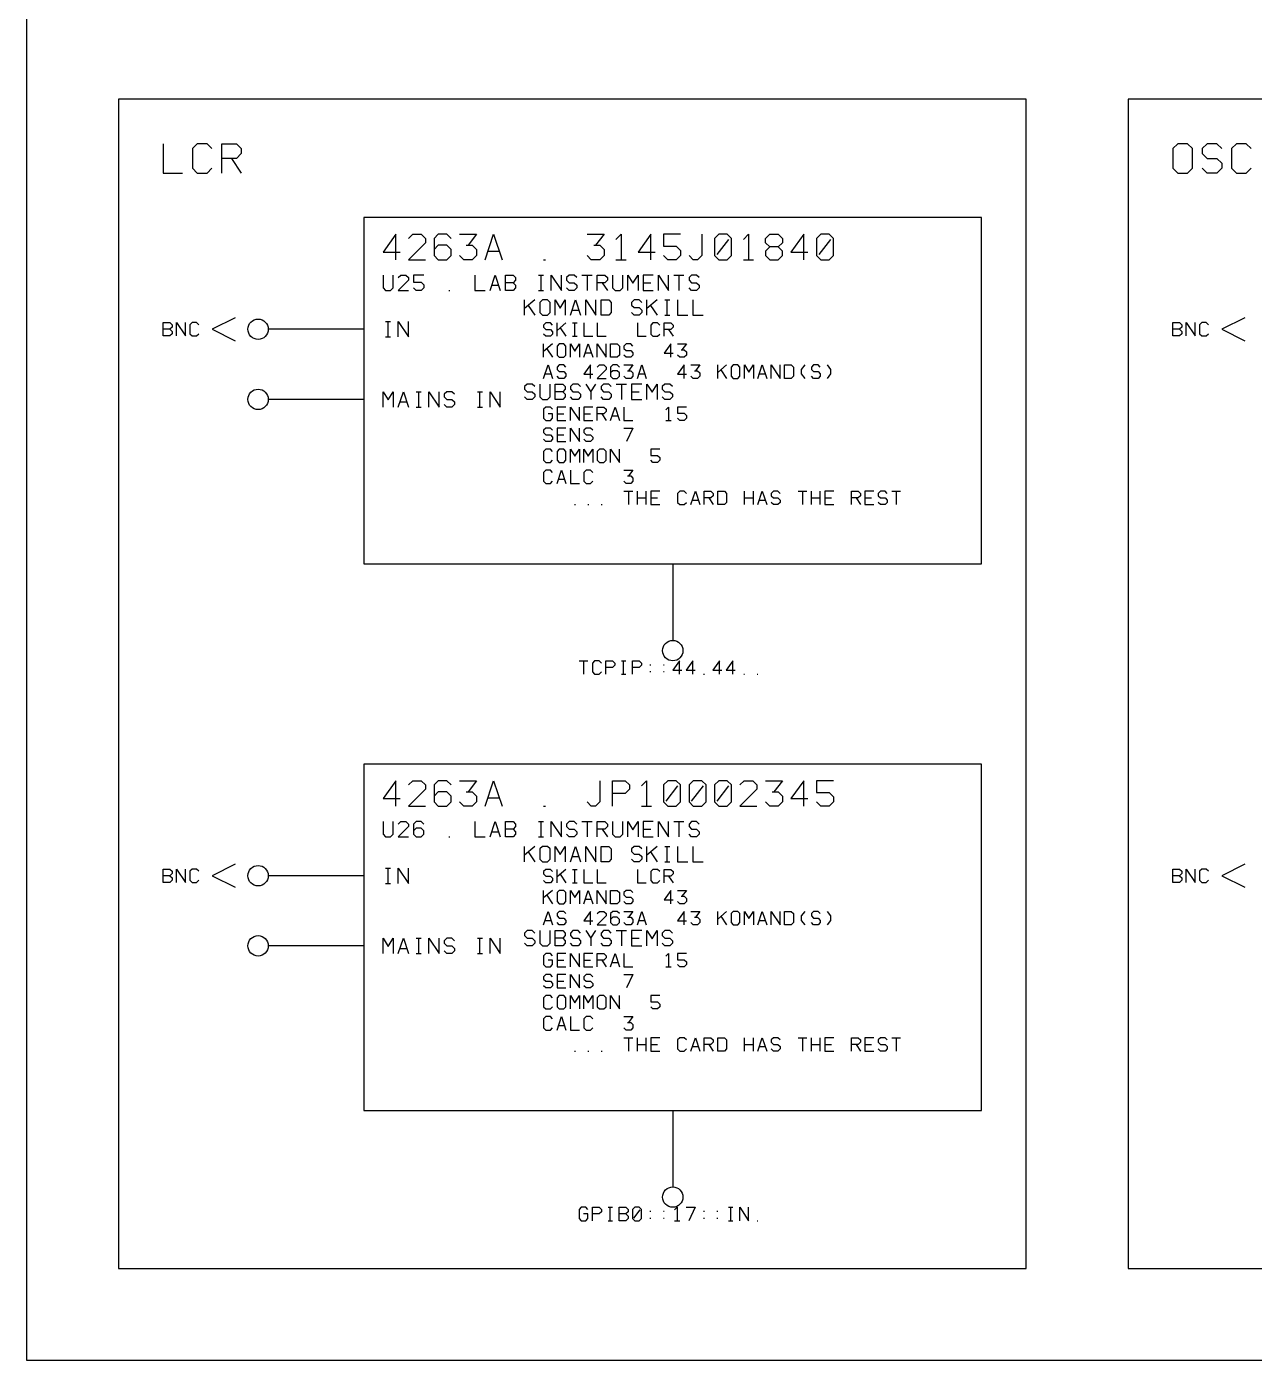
# Model space of a CAD drawing. Header units: millimetres. Extents: x 10 to 2534, y 10 to 1372.
# Drawn here: x 9.6 to 202.2, y 9.6 to 218.8 of the extents above; entities that cross this region are included whole.
import ezdxf

# ---------------------------------------------------------------- set-up
doc = ezdxf.new("R2010")
doc.units = ezdxf.units.MM
for name, color, linetype, lineweight in [('DEVICE', 7, 'CONTINUOUS', 25), ('GROUP', 6, 'CONTINUOUS', 25), ('LABEL', 8, 'CONTINUOUS', 25), ('PANE', 250, 'CONTINUOUS', 25), ('POINT', 4, 'CONTINUOUS', 25), ('PORT_BUS', 5, 'CONTINUOUS', 25), ('PORT_IN', 3, 'CONTINUOUS', 25), ('PORTAL', 2, 'CONTINUOUS', 25), ('SHEET', 7, 'CONTINUOUS', 25)]:
    doc.layers.add(name, color=color, linetype=linetype, lineweight=lineweight)

msp = doc.modelspace()

# ---------------------------------------------------------------- linework, layer by layer
at = {"layer": 'DEVICE'}
for points in [[(62.5, 134.5), (159.4, 134.5), (159.4, 188.8), (62.5, 188.8)], [(62.5, 48.8), (159.4, 48.8), (159.4, 103.1), (62.5, 103.1)]]:
    msp.add_lwpolyline(points, close=True, dxfattribs=at)
at = {"layer": 'GROUP'}
for points in [[(24, 24), (166.4, 24), (166.4, 207.4), (24, 207.4)], [(182.4, 24), (470.3, 24), (470.3, 207.4), (182.4, 207.4)]]:
    msp.add_lwpolyline(points, close=True, dxfattribs=at)
for points in [[(31, 200.4), (31, 195.8), (34.066667, 195.8)], [(38.666667, 199.633333), (37.9, 200.4), (36.366667, 200.4), (35.6, 199.633333), (35.6, 196.566667), (36.366667, 195.8), (37.9, 195.8), (38.666667, 196.566667)], [(40.2, 195.8), (40.2, 200.4), (42.5, 200.4), (43.266667, 199.633333), (43.266667, 198.866667), (42.5, 198.1), (40.2, 198.1)], [(190.166667, 195.8), (191.7, 195.8), (192.466667, 196.566667), (192.466667, 199.633333), (191.7, 200.4), (190.166667, 200.4), (189.4, 199.633333), (189.4, 196.566667), (190.166667, 195.8)], [(197.066667, 199.633333), (196.3, 200.4), (194.766667, 200.4), (194, 199.633333), (194, 198.866667), (194.766667, 198.1), (196.3, 198.1), (197.066667, 197.333333), (197.066667, 196.566667), (196.3, 195.8), (194.766667, 195.8), (194, 196.566667)], [(201.666667, 199.633333), (200.9, 200.4), (199.366667, 200.4), (198.6, 199.633333), (198.6, 196.566667), (199.366667, 195.8), (200.9, 195.8), (201.666667, 196.566667)], [(41.733333, 198.1), (43.266667, 195.8)]]:
    msp.add_lwpolyline(points, dxfattribs=at)
at = {"layer": 'LABEL'}
for points in [[(67.5, 182.2), (67.5, 186.2), (65.5, 183.4), (68.166667, 183.4)], [(69.5, 185.533333), (70.166667, 186.2), (71.5, 186.2), (72.166667, 185.533333), (72.166667, 184.866667), (69.5, 182.2), (72.166667, 182.2)], [(76.166667, 185.533333), (75.5, 186.2), (74.166667, 186.2), (73.5, 185.533333), (73.5, 182.866667), (74.166667, 182.2), (75.5, 182.2), (76.166667, 182.866667), (76.166667, 183.8), (75.5, 184.466667), (74.166667, 184.466667), (73.5, 183.8)], [(77.5, 186.2), (80.166667, 186.2), (78.833333, 184.466667)], [(81.5, 182.2), (82.833333, 186.2), (84.166667, 182.2)], [(97.5, 186.2), (100.166667, 186.2), (98.833333, 184.466667)], [(102.033333, 185.4), (102.833333, 186.2), (102.833333, 182.2)], [(107.5, 182.2), (107.5, 186.2), (105.5, 183.4), (108.166667, 183.4)], [(112.166667, 186.2), (109.5, 186.2), (109.5, 184.333333), (111.5, 184.333333), (112.166667, 183.666667), (112.166667, 182.866667), (111.5, 182.2), (110.166667, 182.2), (109.5, 182.866667)], [(115.5, 186.2), (115.5, 182.866667), (114.833333, 182.2), (114.166667, 182.2), (113.5, 182.866667)], [(118.166667, 182.2), (119.5, 182.2), (120.166667, 182.866667), (120.166667, 185.533333), (119.5, 186.2), (118.166667, 186.2), (117.5, 185.533333), (117.5, 182.866667), (118.166667, 182.2)], [(122.033333, 185.4), (122.833333, 186.2), (122.833333, 182.2)], [(126.166667, 184.2), (125.5, 184.866667), (125.5, 185.533333), (126.166667, 186.2), (127.5, 186.2), (128.166667, 185.533333), (128.166667, 184.866667), (127.5, 184.2), (126.166667, 184.2), (125.5, 183.533333), (125.5, 182.866667), (126.166667, 182.2), (127.5, 182.2), (128.166667, 182.866667), (128.166667, 183.533333), (127.5, 184.2)], [(131.5, 182.2), (131.5, 186.2), (129.5, 183.4), (132.166667, 183.4)], [(134.166667, 182.2), (135.5, 182.2), (136.166667, 182.866667), (136.166667, 185.533333), (135.5, 186.2), (134.166667, 186.2), (133.5, 185.533333), (133.5, 182.866667), (134.166667, 182.2)], [(78.566667, 184.466667), (79.5, 184.466667), (80.166667, 183.8), (80.166667, 182.866667), (79.5, 182.2), (78.166667, 182.2), (77.5, 182.866667)], [(98.566667, 184.466667), (99.5, 184.466667), (100.166667, 183.8), (100.166667, 182.866667), (99.5, 182.2), (98.166667, 182.2), (97.5, 182.866667)], [(117.9, 183), (119.766667, 185.4)], [(133.9, 183), (135.766667, 185.4)], [(81.966667, 183.533333), (83.7, 183.533333)], [(90.7, 182.2), (90.966667, 182.2)], [(102.033333, 182.2), (103.633333, 182.2)], [(122.033333, 182.2), (123.633333, 182.2)], [(65.5, 179.8), (65.5, 177.8), (65.9, 177.4), (66.7, 177.4), (67.1, 177.8), (67.1, 179.8)], [(67.9, 179.4), (68.3, 179.8), (69.1, 179.8), (69.5, 179.4), (69.5, 179), (67.9, 177.4), (69.5, 177.4)], [(71.9, 179.8), (70.3, 179.8), (70.3, 178.68), (71.5, 178.68), (71.9, 178.28), (71.9, 177.8), (71.5, 177.4), (70.7, 177.4), (70.3, 177.8)], [(79.9, 179.8), (79.9, 177.4), (81.5, 177.4)], [(82.3, 177.4), (83.1, 179.8), (83.9, 177.4)], [(82.58, 178.2), (83.62, 178.2)], [(84.7, 177.4), (84.7, 179.8), (85.9, 179.8), (86.3, 179.4), (86.3, 179), (85.9, 178.6), (84.7, 178.6)], [(85.9, 178.6), (86.3, 178.2), (86.3, 177.8), (85.9, 177.4), (84.7, 177.4)], [(89.9, 179.8), (90.7, 179.8)], [(90.3, 177.4), (90.3, 179.8)], [(91.9, 177.4), (91.9, 179.8), (93.5, 177.4), (93.5, 179.8)], [(95.9, 179.4), (95.5, 179.8), (94.7, 179.8), (94.3, 179.4), (94.3, 179), (94.7, 178.6), (95.5, 178.6), (95.9, 178.2), (95.9, 177.8), (95.5, 177.4), (94.7, 177.4), (94.3, 177.8)], [(96.7, 179.8), (98.3, 179.8)], [(97.5, 179.8), (97.5, 177.4)], [(99.1, 177.4), (99.1, 179.8), (100.3, 179.8), (100.7, 179.4), (100.7, 179), (100.3, 178.6), (99.1, 178.6)], [(99.9, 178.6), (100.7, 177.4)], [(101.5, 179.8), (101.5, 177.8), (101.9, 177.4), (102.7, 177.4), (103.1, 177.8), (103.1, 179.8)], [(103.9, 177.4), (103.9, 179.8), (104.7, 178.52), (105.5, 179.8), (105.5, 177.4)], [(107.9, 179.8), (106.3, 179.8), (106.3, 177.4), (107.9, 177.4)], [(106.3, 178.6), (107.5, 178.6)], [(108.7, 177.4), (108.7, 179.8), (110.3, 177.4), (110.3, 179.8)], [(111.1, 179.8), (112.7, 179.8)], [(111.9, 179.8), (111.9, 177.4)], [(115.1, 179.4), (114.7, 179.8), (113.9, 179.8), (113.5, 179.4), (113.5, 179), (113.9, 178.6), (114.7, 178.6), (115.1, 178.2), (115.1, 177.8), (114.7, 177.4), (113.9, 177.4), (113.5, 177.8)], [(75.82, 177.4), (75.98, 177.4)], [(89.9, 177.4), (90.7, 177.4)], [(65.9, 172.5), (66.7, 172.5)], [(66.3, 170.1), (66.3, 172.5)], [(67.9, 170.1), (67.9, 172.5), (69.5, 170.1), (69.5, 172.5)], [(65.9, 170.1), (66.7, 170.1)], [(65.5, 159.1), (65.5, 161.5), (66.3, 160.22), (67.1, 161.5), (67.1, 159.1)], [(67.9, 159.1), (68.7, 161.5), (69.5, 159.1)], [(70.7, 161.5), (71.5, 161.5)], [(71.1, 159.1), (71.1, 161.5)], [(72.7, 159.1), (72.7, 161.5), (74.3, 159.1), (74.3, 161.5)], [(76.7, 161.1), (76.3, 161.5), (75.5, 161.5), (75.1, 161.1), (75.1, 160.7), (75.5, 160.3), (76.3, 160.3), (76.7, 159.9), (76.7, 159.5), (76.3, 159.1), (75.5, 159.1), (75.1, 159.5)], [(80.3, 161.5), (81.1, 161.5)], [(80.7, 159.1), (80.7, 161.5)], [(82.3, 159.1), (82.3, 161.5), (83.9, 159.1), (83.9, 161.5)], [(68.18, 159.9), (69.22, 159.9)], [(70.7, 159.1), (71.5, 159.1)], [(80.3, 159.1), (81.1, 159.1)], [(96.25, 119.3), (97.65, 119.3)], [(96.95, 119.3), (96.95, 117.2)], [(99.75, 118.95), (99.4, 119.3), (98.7, 119.3), (98.35, 118.95), (98.35, 117.55), (98.7, 117.2), (99.4, 117.2), (99.75, 117.55)], [(100.45, 117.2), (100.45, 119.3), (101.5, 119.3), (101.85, 118.95), (101.85, 118.6), (101.5, 118.25), (100.45, 118.25)], [(102.9, 119.3), (103.6, 119.3)], [(103.25, 117.2), (103.25, 119.3)], [(104.65, 117.2), (104.65, 119.3), (105.7, 119.3), (106.05, 118.95), (106.05, 118.6), (105.7, 118.25), (104.65, 118.25)], [(112, 117.2), (112, 119.3), (110.95, 117.83), (112.35, 117.83)], [(114.1, 117.2), (114.1, 119.3), (113.05, 117.83), (114.45, 117.83)], [(118.3, 117.2), (118.3, 119.3), (117.25, 117.83), (118.65, 117.83)], [(120.4, 117.2), (120.4, 119.3), (119.35, 117.83), (120.75, 117.83)], [(102.9, 117.2), (103.6, 117.2)], [(107.38, 118.67), (107.52, 118.67)], [(107.38, 117.62), (107.52, 117.62)], [(109.48, 118.67), (109.62, 118.67)], [(109.48, 117.62), (109.62, 117.62)], [(115.78, 117.2), (115.92, 117.2)], [(122.08, 117.2), (122.22, 117.2)], [(124.18, 117.2), (124.32, 117.2)], [(67.5, 96.5), (67.5, 100.5), (65.5, 97.7), (68.166667, 97.7)], [(69.5, 99.833333), (70.166667, 100.5), (71.5, 100.5), (72.166667, 99.833333), (72.166667, 99.166667), (69.5, 96.5), (72.166667, 96.5)], [(76.166667, 99.833333), (75.5, 100.5), (74.166667, 100.5), (73.5, 99.833333), (73.5, 97.166667), (74.166667, 96.5), (75.5, 96.5), (76.166667, 97.166667), (76.166667, 98.1), (75.5, 98.766667), (74.166667, 98.766667), (73.5, 98.1)], [(77.5, 100.5), (80.166667, 100.5), (78.833333, 98.766667)], [(81.5, 96.5), (82.833333, 100.5), (84.166667, 96.5)], [(99.5, 100.5), (99.5, 97.166667), (98.833333, 96.5), (98.166667, 96.5), (97.5, 97.166667)], [(101.5, 96.5), (101.5, 100.5), (103.5, 100.5), (104.166667, 99.833333), (104.166667, 99.166667), (103.5, 98.5), (101.5, 98.5)], [(106.033333, 99.7), (106.833333, 100.5), (106.833333, 96.5)], [(110.166667, 96.5), (111.5, 96.5), (112.166667, 97.166667), (112.166667, 99.833333), (111.5, 100.5), (110.166667, 100.5), (109.5, 99.833333), (109.5, 97.166667), (110.166667, 96.5)], [(114.166667, 96.5), (115.5, 96.5), (116.166667, 97.166667), (116.166667, 99.833333), (115.5, 100.5), (114.166667, 100.5), (113.5, 99.833333), (113.5, 97.166667), (114.166667, 96.5)], [(118.166667, 96.5), (119.5, 96.5), (120.166667, 97.166667), (120.166667, 99.833333), (119.5, 100.5), (118.166667, 100.5), (117.5, 99.833333), (117.5, 97.166667), (118.166667, 96.5)], [(121.5, 99.833333), (122.166667, 100.5), (123.5, 100.5), (124.166667, 99.833333), (124.166667, 99.166667), (121.5, 96.5), (124.166667, 96.5)], [(125.5, 100.5), (128.166667, 100.5), (126.833333, 98.766667)], [(131.5, 96.5), (131.5, 100.5), (129.5, 97.7), (132.166667, 97.7)], [(136.166667, 100.5), (133.5, 100.5), (133.5, 98.633333), (135.5, 98.633333), (136.166667, 97.966667), (136.166667, 97.166667), (135.5, 96.5), (134.166667, 96.5), (133.5, 97.166667)], [(78.566667, 98.766667), (79.5, 98.766667), (80.166667, 98.1), (80.166667, 97.166667), (79.5, 96.5), (78.166667, 96.5), (77.5, 97.166667)], [(109.9, 97.3), (111.766667, 99.7)], [(113.9, 97.3), (115.766667, 99.7)], [(117.9, 97.3), (119.766667, 99.7)], [(126.566667, 98.766667), (127.5, 98.766667), (128.166667, 98.1), (128.166667, 97.166667), (127.5, 96.5), (126.166667, 96.5), (125.5, 97.166667)], [(81.966667, 97.833333), (83.7, 97.833333)], [(90.7, 96.5), (90.966667, 96.5)], [(106.033333, 96.5), (107.633333, 96.5)], [(65.5, 94.1), (65.5, 92.1), (65.9, 91.7), (66.7, 91.7), (67.1, 92.1), (67.1, 94.1)], [(67.9, 93.7), (68.3, 94.1), (69.1, 94.1), (69.5, 93.7), (69.5, 93.3), (67.9, 91.7), (69.5, 91.7)], [(71.9, 93.7), (71.5, 94.1), (70.7, 94.1), (70.3, 93.7), (70.3, 92.1), (70.7, 91.7), (71.5, 91.7), (71.9, 92.1), (71.9, 92.66), (71.5, 93.06), (70.7, 93.06), (70.3, 92.66)], [(79.9, 94.1), (79.9, 91.7), (81.5, 91.7)], [(82.3, 91.7), (83.1, 94.1), (83.9, 91.7)], [(82.58, 92.5), (83.62, 92.5)], [(84.7, 91.7), (84.7, 94.1), (85.9, 94.1), (86.3, 93.7), (86.3, 93.3), (85.9, 92.9), (84.7, 92.9)], [(85.9, 92.9), (86.3, 92.5), (86.3, 92.1), (85.9, 91.7), (84.7, 91.7)], [(89.9, 94.1), (90.7, 94.1)], [(90.3, 91.7), (90.3, 94.1)], [(91.9, 91.7), (91.9, 94.1), (93.5, 91.7), (93.5, 94.1)], [(95.9, 93.7), (95.5, 94.1), (94.7, 94.1), (94.3, 93.7), (94.3, 93.3), (94.7, 92.9), (95.5, 92.9), (95.9, 92.5), (95.9, 92.1), (95.5, 91.7), (94.7, 91.7), (94.3, 92.1)], [(96.7, 94.1), (98.3, 94.1)], [(97.5, 94.1), (97.5, 91.7)], [(99.1, 91.7), (99.1, 94.1), (100.3, 94.1), (100.7, 93.7), (100.7, 93.3), (100.3, 92.9), (99.1, 92.9)], [(99.9, 92.9), (100.7, 91.7)], [(101.5, 94.1), (101.5, 92.1), (101.9, 91.7), (102.7, 91.7), (103.1, 92.1), (103.1, 94.1)], [(103.9, 91.7), (103.9, 94.1), (104.7, 92.82), (105.5, 94.1), (105.5, 91.7)], [(107.9, 94.1), (106.3, 94.1), (106.3, 91.7), (107.9, 91.7)], [(106.3, 92.9), (107.5, 92.9)], [(108.7, 91.7), (108.7, 94.1), (110.3, 91.7), (110.3, 94.1)], [(111.1, 94.1), (112.7, 94.1)], [(111.9, 94.1), (111.9, 91.7)], [(115.1, 93.7), (114.7, 94.1), (113.9, 94.1), (113.5, 93.7), (113.5, 93.3), (113.9, 92.9), (114.7, 92.9), (115.1, 92.5), (115.1, 92.1), (114.7, 91.7), (113.9, 91.7), (113.5, 92.1)], [(75.82, 91.7), (75.98, 91.7)], [(89.9, 91.7), (90.7, 91.7)], [(65.9, 86.8), (66.7, 86.8)], [(66.3, 84.4), (66.3, 86.8)], [(67.9, 84.4), (67.9, 86.8), (69.5, 84.4), (69.5, 86.8)], [(65.9, 84.4), (66.7, 84.4)], [(65.5, 73.4), (65.5, 75.8), (66.3, 74.52), (67.1, 75.8), (67.1, 73.4)], [(67.9, 73.4), (68.7, 75.8), (69.5, 73.4)], [(70.7, 75.8), (71.5, 75.8)], [(71.1, 73.4), (71.1, 75.8)], [(72.7, 73.4), (72.7, 75.8), (74.3, 73.4), (74.3, 75.8)], [(76.7, 75.4), (76.3, 75.8), (75.5, 75.8), (75.1, 75.4), (75.1, 75), (75.5, 74.6), (76.3, 74.6), (76.7, 74.2), (76.7, 73.8), (76.3, 73.4), (75.5, 73.4), (75.1, 73.8)], [(80.3, 75.8), (81.1, 75.8)], [(80.7, 73.4), (80.7, 75.8)], [(82.3, 73.4), (82.3, 75.8), (83.9, 73.4), (83.9, 75.8)], [(68.18, 74.2), (69.22, 74.2)], [(70.7, 73.4), (71.5, 73.4)], [(80.3, 73.4), (81.1, 73.4)], [(97.65, 33.25), (97.3, 33.6), (96.6, 33.6), (96.25, 33.25), (96.25, 31.85), (96.6, 31.5), (97.3, 31.5), (97.65, 31.85), (97.65, 32.55), (96.95, 32.55)], [(98.35, 31.5), (98.35, 33.6), (99.4, 33.6), (99.75, 33.25), (99.75, 32.9), (99.4, 32.55), (98.35, 32.55)], [(100.8, 33.6), (101.5, 33.6)], [(101.15, 31.5), (101.15, 33.6)], [(102.55, 31.5), (102.55, 33.6), (103.6, 33.6), (103.95, 33.25), (103.95, 32.9), (103.6, 32.55), (102.55, 32.55)], [(105, 31.5), (105.7, 31.5), (106.05, 31.85), (106.05, 33.25), (105.7, 33.6), (105, 33.6), (104.65, 33.25), (104.65, 31.85), (105, 31.5)], [(111.23, 33.18), (111.65, 33.6), (111.65, 31.5)], [(113.05, 33.6), (114.45, 33.6), (113.47, 31.5)], [(119.7, 33.6), (120.4, 33.6)], [(120.05, 31.5), (120.05, 33.6)], [(121.45, 31.5), (121.45, 33.6), (122.85, 31.5), (122.85, 33.6)], [(100.8, 31.5), (101.5, 31.5)], [(103.6, 32.55), (103.95, 32.2), (103.95, 31.85), (103.6, 31.5), (102.55, 31.5)], [(104.86, 31.92), (105.84, 33.18)], [(107.38, 32.97), (107.52, 32.97)], [(107.38, 31.92), (107.52, 31.92)], [(109.48, 32.97), (109.62, 32.97)], [(109.48, 31.92), (109.62, 31.92)], [(111.23, 31.5), (112.07, 31.5)], [(115.78, 32.97), (115.92, 32.97)], [(115.78, 31.92), (115.92, 31.92)], [(117.88, 32.97), (118.02, 32.97)], [(117.88, 31.92), (118.02, 31.92)], [(119.7, 31.5), (120.4, 31.5)], [(124.18, 31.5), (124.32, 31.5)]]:
    msp.add_lwpolyline(points, dxfattribs=at)
at = {"layer": 'PANE'}
for points in [[(87.7, 173.5), (87.7, 175.9)], [(89.3, 175.9), (87.7, 174.54)], [(90.5, 173.5), (91.3, 173.5), (91.7, 173.9), (91.7, 175.5), (91.3, 175.9), (90.5, 175.9), (90.1, 175.5), (90.1, 173.9), (90.5, 173.5)], [(92.5, 173.5), (92.5, 175.9), (93.3, 174.62), (94.1, 175.9), (94.1, 173.5)], [(94.9, 173.5), (95.7, 175.9), (96.5, 173.5)], [(97.3, 173.5), (97.3, 175.9), (98.9, 173.5), (98.9, 175.9)], [(99.7, 173.5), (99.7, 175.9), (100.9, 175.9), (101.3, 175.5), (101.3, 173.9), (100.9, 173.5), (99.7, 173.5)], [(106.1, 175.5), (105.7, 175.9), (104.9, 175.9), (104.5, 175.5), (104.5, 175.1), (104.9, 174.7), (105.7, 174.7), (106.1, 174.3), (106.1, 173.9), (105.7, 173.5), (104.9, 173.5), (104.5, 173.9)], [(106.9, 173.5), (106.9, 175.9)], [(108.5, 175.9), (106.9, 174.54)], [(109.7, 175.9), (110.5, 175.9)], [(110.1, 173.5), (110.1, 175.9)], [(111.7, 175.9), (111.7, 173.5), (113.3, 173.5)], [(114.1, 175.9), (114.1, 173.5), (115.7, 173.5)], [(88.26, 175.02), (89.3, 173.5)], [(95.18, 174.3), (96.22, 174.3)], [(107.46, 175.02), (108.5, 173.5)], [(92.1, 171.95), (91.75, 172.3), (91.05, 172.3), (90.7, 171.95), (90.7, 171.6), (91.05, 171.25), (91.75, 171.25), (92.1, 170.9), (92.1, 170.55), (91.75, 170.2), (91.05, 170.2), (90.7, 170.55)], [(92.8, 170.2), (92.8, 172.3)], [(94.2, 172.3), (92.8, 171.11)], [(93.29, 171.53), (94.2, 170.2)], [(95.25, 172.3), (95.95, 172.3)], [(95.6, 170.2), (95.6, 172.3)], [(97, 172.3), (97, 170.2), (98.4, 170.2)], [(99.1, 172.3), (99.1, 170.2), (100.5, 170.2)], [(105.4, 172.3), (105.4, 170.2), (106.8, 170.2)], [(108.9, 171.95), (108.55, 172.3), (107.85, 172.3), (107.5, 171.95), (107.5, 170.55), (107.85, 170.2), (108.55, 170.2), (108.9, 170.55)], [(109.6, 170.2), (109.6, 172.3), (110.65, 172.3), (111, 171.95), (111, 171.6), (110.65, 171.25), (109.6, 171.25)], [(109.7, 173.5), (110.5, 173.5)], [(95.25, 170.2), (95.95, 170.2)], [(110.3, 171.25), (111, 170.2)], [(90.7, 166.9), (90.7, 169)], [(92.1, 169), (90.7, 167.81)], [(91.19, 168.23), (92.1, 166.9)], [(93.15, 166.9), (93.85, 166.9), (94.2, 167.25), (94.2, 168.65), (93.85, 169), (93.15, 169), (92.8, 168.65), (92.8, 167.25), (93.15, 166.9)], [(94.9, 166.9), (94.9, 169), (95.6, 167.88), (96.3, 169), (96.3, 166.9)], [(97, 166.9), (97.7, 169), (98.4, 166.9)], [(97.245, 167.6), (98.155, 167.6)], [(99.1, 166.9), (99.1, 169), (100.5, 166.9), (100.5, 169)], [(101.2, 166.9), (101.2, 169), (102.25, 169), (102.6, 168.65), (102.6, 167.25), (102.25, 166.9), (101.2, 166.9)], [(104.7, 168.65), (104.35, 169), (103.65, 169), (103.3, 168.65), (103.3, 168.3), (103.65, 167.95), (104.35, 167.95), (104.7, 167.6), (104.7, 167.25), (104.35, 166.9), (103.65, 166.9), (103.3, 167.25)], [(110.65, 166.9), (110.65, 169), (109.6, 167.53), (111, 167.53)], [(111.7, 169), (113.1, 169), (112.4, 168.09)], [(112.26, 168.09), (112.75, 168.09), (113.1, 167.74), (113.1, 167.25), (112.75, 166.9), (112.05, 166.9), (111.7, 167.25)], [(90.7, 163.6), (91.4, 165.7), (92.1, 163.6)], [(94.2, 165.35), (93.85, 165.7), (93.15, 165.7), (92.8, 165.35), (92.8, 165), (93.15, 164.65), (93.85, 164.65), (94.2, 164.3), (94.2, 163.95), (93.85, 163.6), (93.15, 163.6), (92.8, 163.95)], [(98.05, 163.6), (98.05, 165.7), (97, 164.23), (98.4, 164.23)], [(99.1, 165.35), (99.45, 165.7), (100.15, 165.7), (100.5, 165.35), (100.5, 165), (99.1, 163.6), (100.5, 163.6)], [(102.6, 165.35), (102.25, 165.7), (101.55, 165.7), (101.2, 165.35), (101.2, 163.95), (101.55, 163.6), (102.25, 163.6), (102.6, 163.95), (102.6, 164.44), (102.25, 164.79), (101.55, 164.79), (101.2, 164.44)], [(103.3, 165.7), (104.7, 165.7), (104, 164.79)], [(105.4, 163.6), (106.1, 165.7), (106.8, 163.6)], [(112.75, 163.6), (112.75, 165.7), (111.7, 164.23), (113.1, 164.23)], [(113.8, 165.7), (115.2, 165.7), (114.5, 164.79)], [(118, 163.6), (118, 165.7)], [(119.4, 165.7), (118, 164.51)], [(120.45, 163.6), (121.15, 163.6), (121.5, 163.95), (121.5, 165.35), (121.15, 165.7), (120.45, 165.7), (120.1, 165.35), (120.1, 163.95), (120.45, 163.6)], [(122.2, 163.6), (122.2, 165.7), (122.9, 164.58), (123.6, 165.7), (123.6, 163.6)], [(124.3, 163.6), (125, 165.7), (125.7, 163.6)], [(126.4, 163.6), (126.4, 165.7), (127.8, 163.6), (127.8, 165.7)], [(128.5, 163.6), (128.5, 165.7), (129.55, 165.7), (129.9, 165.35), (129.9, 163.95), (129.55, 163.6), (128.5, 163.6)], [(131.65, 165.7), (131.09, 165), (131.09, 164.3), (131.65, 163.6)], [(134.1, 165.35), (133.75, 165.7), (133.05, 165.7), (132.7, 165.35), (132.7, 165), (133.05, 164.65), (133.75, 164.65), (134.1, 164.3), (134.1, 163.95), (133.75, 163.6), (133.05, 163.6), (132.7, 163.95)], [(135.15, 165.7), (135.71, 165), (135.71, 164.3), (135.15, 163.6)], [(90.945, 164.3), (91.855, 164.3)], [(103.86, 164.79), (104.35, 164.79), (104.7, 164.44), (104.7, 163.95), (104.35, 163.6), (103.65, 163.6), (103.3, 163.95)], [(105.645, 164.3), (106.555, 164.3)], [(114.36, 164.79), (114.85, 164.79), (115.2, 164.44), (115.2, 163.95), (114.85, 163.6), (114.15, 163.6), (113.8, 163.95)], [(118.49, 164.93), (119.4, 163.6)], [(124.545, 164.3), (125.455, 164.3)], [(89.3, 162.3), (88.9, 162.7), (88.1, 162.7), (87.7, 162.3), (87.7, 161.9), (88.1, 161.5), (88.9, 161.5), (89.3, 161.1), (89.3, 160.7), (88.9, 160.3), (88.1, 160.3), (87.7, 160.7)], [(90.1, 162.7), (90.1, 160.7), (90.5, 160.3), (91.3, 160.3), (91.7, 160.7), (91.7, 162.7)], [(92.5, 160.3), (92.5, 162.7), (93.7, 162.7), (94.1, 162.3), (94.1, 161.9), (93.7, 161.5), (92.5, 161.5)], [(93.7, 161.5), (94.1, 161.1), (94.1, 160.7), (93.7, 160.3), (92.5, 160.3)], [(96.5, 162.3), (96.1, 162.7), (95.3, 162.7), (94.9, 162.3), (94.9, 161.9), (95.3, 161.5), (96.1, 161.5), (96.5, 161.1), (96.5, 160.7), (96.1, 160.3), (95.3, 160.3), (94.9, 160.7)], [(97.3, 162.7), (98.1, 161.5), (98.9, 162.7)], [(98.1, 161.5), (98.1, 160.3)], [(101.3, 162.3), (100.9, 162.7), (100.1, 162.7), (99.7, 162.3), (99.7, 161.9), (100.1, 161.5), (100.9, 161.5), (101.3, 161.1), (101.3, 160.7), (100.9, 160.3), (100.1, 160.3), (99.7, 160.7)], [(102.1, 162.7), (103.7, 162.7)], [(102.9, 162.7), (102.9, 160.3)], [(106.1, 162.7), (104.5, 162.7), (104.5, 160.3), (106.1, 160.3)], [(104.5, 161.5), (105.7, 161.5)], [(106.9, 160.3), (106.9, 162.7), (107.7, 161.42), (108.5, 162.7), (108.5, 160.3)], [(110.9, 162.3), (110.5, 162.7), (109.7, 162.7), (109.3, 162.3), (109.3, 161.9), (109.7, 161.5), (110.5, 161.5), (110.9, 161.1), (110.9, 160.7), (110.5, 160.3), (109.7, 160.3), (109.3, 160.7)], [(92.1, 158.75), (91.75, 159.1), (91.05, 159.1), (90.7, 158.75), (90.7, 157.35), (91.05, 157), (91.75, 157), (92.1, 157.35), (92.1, 158.05), (91.4, 158.05)], [(94.2, 159.1), (92.8, 159.1), (92.8, 157), (94.2, 157)], [(94.9, 157), (94.9, 159.1), (96.3, 157), (96.3, 159.1)], [(98.4, 159.1), (97, 159.1), (97, 157), (98.4, 157)], [(99.1, 157), (99.1, 159.1), (100.15, 159.1), (100.5, 158.75), (100.5, 158.4), (100.15, 158.05), (99.1, 158.05)], [(101.2, 157), (101.9, 159.1), (102.6, 157)], [(103.3, 159.1), (103.3, 157), (104.7, 157)], [(109.88, 158.68), (110.3, 159.1), (110.3, 157)], [(113.1, 159.1), (111.7, 159.1), (111.7, 158.12), (112.75, 158.12), (113.1, 157.77), (113.1, 157.35), (112.75, 157), (112.05, 157), (111.7, 157.35)], [(92.8, 158.05), (93.85, 158.05)], [(97, 158.05), (98.05, 158.05)], [(99.8, 158.05), (100.5, 157)], [(101.445, 157.7), (102.355, 157.7)], [(109.88, 157), (110.72, 157)], [(92.1, 155.45), (91.75, 155.8), (91.05, 155.8), (90.7, 155.45), (90.7, 155.1), (91.05, 154.75), (91.75, 154.75), (92.1, 154.4), (92.1, 154.05), (91.75, 153.7), (91.05, 153.7), (90.7, 154.05)], [(94.2, 155.8), (92.8, 155.8), (92.8, 153.7), (94.2, 153.7)], [(94.9, 153.7), (94.9, 155.8), (96.3, 153.7), (96.3, 155.8)], [(98.4, 155.45), (98.05, 155.8), (97.35, 155.8), (97, 155.45), (97, 155.1), (97.35, 154.75), (98.05, 154.75), (98.4, 154.4), (98.4, 154.05), (98.05, 153.7), (97.35, 153.7), (97, 154.05)], [(103.3, 155.8), (104.7, 155.8), (103.72, 153.7)], [(92.8, 154.75), (93.85, 154.75)], [(92.1, 152.15), (91.75, 152.5), (91.05, 152.5), (90.7, 152.15), (90.7, 150.75), (91.05, 150.4), (91.75, 150.4), (92.1, 150.75)], [(93.15, 150.4), (93.85, 150.4), (94.2, 150.75), (94.2, 152.15), (93.85, 152.5), (93.15, 152.5), (92.8, 152.15), (92.8, 150.75), (93.15, 150.4)], [(94.9, 150.4), (94.9, 152.5), (95.6, 151.38), (96.3, 152.5), (96.3, 150.4)], [(97, 150.4), (97, 152.5), (97.7, 151.38), (98.4, 152.5), (98.4, 150.4)], [(99.45, 150.4), (100.15, 150.4), (100.5, 150.75), (100.5, 152.15), (100.15, 152.5), (99.45, 152.5), (99.1, 152.15), (99.1, 150.75), (99.45, 150.4)], [(101.2, 150.4), (101.2, 152.5), (102.6, 150.4), (102.6, 152.5)], [(108.9, 152.5), (107.5, 152.5), (107.5, 151.52), (108.55, 151.52), (108.9, 151.17), (108.9, 150.75), (108.55, 150.4), (107.85, 150.4), (107.5, 150.75)], [(92.1, 148.85), (91.75, 149.2), (91.05, 149.2), (90.7, 148.85), (90.7, 147.45), (91.05, 147.1), (91.75, 147.1), (92.1, 147.45)], [(92.8, 147.1), (93.5, 149.2), (94.2, 147.1)], [(94.9, 149.2), (94.9, 147.1), (96.3, 147.1)], [(98.4, 148.85), (98.05, 149.2), (97.35, 149.2), (97, 148.85), (97, 147.45), (97.35, 147.1), (98.05, 147.1), (98.4, 147.45)], [(103.3, 149.2), (104.7, 149.2), (104, 148.29)], [(93.045, 147.8), (93.955, 147.8)], [(103.86, 148.29), (104.35, 148.29), (104.7, 147.94), (104.7, 147.45), (104.35, 147.1), (103.65, 147.1), (103.3, 147.45)], [(103.3, 145.9), (104.7, 145.9)], [(104, 145.9), (104, 143.8)], [(105.4, 143.8), (105.4, 145.9)], [(105.4, 144.85), (106.8, 144.85)], [(106.8, 143.8), (106.8, 145.9)], [(108.9, 145.9), (107.5, 145.9), (107.5, 143.8), (108.9, 143.8)], [(107.5, 144.85), (108.55, 144.85)], [(113.1, 145.55), (112.75, 145.9), (112.05, 145.9), (111.7, 145.55), (111.7, 144.15), (112.05, 143.8), (112.75, 143.8), (113.1, 144.15)], [(113.8, 143.8), (114.5, 145.9), (115.2, 143.8)], [(114.045, 144.5), (114.955, 144.5)], [(115.9, 143.8), (115.9, 145.9), (116.95, 145.9), (117.3, 145.55), (117.3, 145.2), (116.95, 144.85), (115.9, 144.85)], [(116.6, 144.85), (117.3, 143.8)], [(118, 143.8), (118, 145.9), (119.05, 145.9), (119.4, 145.55), (119.4, 144.15), (119.05, 143.8), (118, 143.8)], [(122.2, 143.8), (122.2, 145.9)], [(122.2, 144.85), (123.6, 144.85)], [(123.6, 143.8), (123.6, 145.9)], [(124.3, 143.8), (125, 145.9), (125.7, 143.8)], [(124.545, 144.5), (125.455, 144.5)], [(127.8, 145.55), (127.45, 145.9), (126.75, 145.9), (126.4, 145.55), (126.4, 145.2), (126.75, 144.85), (127.45, 144.85), (127.8, 144.5), (127.8, 144.15), (127.45, 143.8), (126.75, 143.8), (126.4, 144.15)], [(130.6, 145.9), (132, 145.9)], [(131.3, 145.9), (131.3, 143.8)], [(132.7, 143.8), (132.7, 145.9)], [(132.7, 144.85), (134.1, 144.85)], [(134.1, 143.8), (134.1, 145.9)], [(136.2, 145.9), (134.8, 145.9), (134.8, 143.8), (136.2, 143.8)], [(134.8, 144.85), (135.85, 144.85)], [(139, 143.8), (139, 145.9), (140.05, 145.9), (140.4, 145.55), (140.4, 145.2), (140.05, 144.85), (139, 144.85)], [(139.7, 144.85), (140.4, 143.8)], [(142.5, 145.9), (141.1, 145.9), (141.1, 143.8), (142.5, 143.8)], [(141.1, 144.85), (142.15, 144.85)], [(144.6, 145.55), (144.25, 145.9), (143.55, 145.9), (143.2, 145.55), (143.2, 145.2), (143.55, 144.85), (144.25, 144.85), (144.6, 144.5), (144.6, 144.15), (144.25, 143.8), (143.55, 143.8), (143.2, 144.15)], [(145.3, 145.9), (146.7, 145.9)], [(146, 145.9), (146, 143.8)], [(95.53, 143.8), (95.67, 143.8)], [(97.63, 143.8), (97.77, 143.8)], [(99.73, 143.8), (99.87, 143.8)], [(87.7, 87.8), (87.7, 90.2)], [(89.3, 90.2), (87.7, 88.84)], [(90.5, 87.8), (91.3, 87.8), (91.7, 88.2), (91.7, 89.8), (91.3, 90.2), (90.5, 90.2), (90.1, 89.8), (90.1, 88.2), (90.5, 87.8)], [(92.5, 87.8), (92.5, 90.2), (93.3, 88.92), (94.1, 90.2), (94.1, 87.8)], [(94.9, 87.8), (95.7, 90.2), (96.5, 87.8)], [(97.3, 87.8), (97.3, 90.2), (98.9, 87.8), (98.9, 90.2)], [(99.7, 87.8), (99.7, 90.2), (100.9, 90.2), (101.3, 89.8), (101.3, 88.2), (100.9, 87.8), (99.7, 87.8)], [(106.1, 89.8), (105.7, 90.2), (104.9, 90.2), (104.5, 89.8), (104.5, 89.4), (104.9, 89), (105.7, 89), (106.1, 88.6), (106.1, 88.2), (105.7, 87.8), (104.9, 87.8), (104.5, 88.2)], [(106.9, 87.8), (106.9, 90.2)], [(108.5, 90.2), (106.9, 88.84)], [(109.7, 90.2), (110.5, 90.2)], [(110.1, 87.8), (110.1, 90.2)], [(111.7, 90.2), (111.7, 87.8), (113.3, 87.8)], [(114.1, 90.2), (114.1, 87.8), (115.7, 87.8)], [(88.26, 89.32), (89.3, 87.8)], [(95.18, 88.6), (96.22, 88.6)], [(107.46, 89.32), (108.5, 87.8)], [(92.1, 86.25), (91.75, 86.6), (91.05, 86.6), (90.7, 86.25), (90.7, 85.9), (91.05, 85.55), (91.75, 85.55), (92.1, 85.2), (92.1, 84.85), (91.75, 84.5), (91.05, 84.5), (90.7, 84.85)], [(92.8, 84.5), (92.8, 86.6)], [(94.2, 86.6), (92.8, 85.41)], [(93.29, 85.83), (94.2, 84.5)], [(95.25, 86.6), (95.95, 86.6)], [(95.6, 84.5), (95.6, 86.6)], [(97, 86.6), (97, 84.5), (98.4, 84.5)], [(99.1, 86.6), (99.1, 84.5), (100.5, 84.5)], [(105.4, 86.6), (105.4, 84.5), (106.8, 84.5)], [(108.9, 86.25), (108.55, 86.6), (107.85, 86.6), (107.5, 86.25), (107.5, 84.85), (107.85, 84.5), (108.55, 84.5), (108.9, 84.85)], [(109.6, 84.5), (109.6, 86.6), (110.65, 86.6), (111, 86.25), (111, 85.9), (110.65, 85.55), (109.6, 85.55)], [(109.7, 87.8), (110.5, 87.8)], [(95.25, 84.5), (95.95, 84.5)], [(110.3, 85.55), (111, 84.5)], [(90.7, 81.2), (90.7, 83.3)], [(92.1, 83.3), (90.7, 82.11)], [(91.19, 82.53), (92.1, 81.2)], [(93.15, 81.2), (93.85, 81.2), (94.2, 81.55), (94.2, 82.95), (93.85, 83.3), (93.15, 83.3), (92.8, 82.95), (92.8, 81.55), (93.15, 81.2)], [(94.9, 81.2), (94.9, 83.3), (95.6, 82.18), (96.3, 83.3), (96.3, 81.2)], [(97, 81.2), (97.7, 83.3), (98.4, 81.2)], [(97.245, 81.9), (98.155, 81.9)], [(99.1, 81.2), (99.1, 83.3), (100.5, 81.2), (100.5, 83.3)], [(101.2, 81.2), (101.2, 83.3), (102.25, 83.3), (102.6, 82.95), (102.6, 81.55), (102.25, 81.2), (101.2, 81.2)], [(104.7, 82.95), (104.35, 83.3), (103.65, 83.3), (103.3, 82.95), (103.3, 82.6), (103.65, 82.25), (104.35, 82.25), (104.7, 81.9), (104.7, 81.55), (104.35, 81.2), (103.65, 81.2), (103.3, 81.55)], [(110.65, 81.2), (110.65, 83.3), (109.6, 81.83), (111, 81.83)], [(111.7, 83.3), (113.1, 83.3), (112.4, 82.39)], [(112.26, 82.39), (112.75, 82.39), (113.1, 82.04), (113.1, 81.55), (112.75, 81.2), (112.05, 81.2), (111.7, 81.55)], [(90.7, 77.9), (91.4, 80), (92.1, 77.9)], [(94.2, 79.65), (93.85, 80), (93.15, 80), (92.8, 79.65), (92.8, 79.3), (93.15, 78.95), (93.85, 78.95), (94.2, 78.6), (94.2, 78.25), (93.85, 77.9), (93.15, 77.9), (92.8, 78.25)], [(98.05, 77.9), (98.05, 80), (97, 78.53), (98.4, 78.53)], [(99.1, 79.65), (99.45, 80), (100.15, 80), (100.5, 79.65), (100.5, 79.3), (99.1, 77.9), (100.5, 77.9)], [(102.6, 79.65), (102.25, 80), (101.55, 80), (101.2, 79.65), (101.2, 78.25), (101.55, 77.9), (102.25, 77.9), (102.6, 78.25), (102.6, 78.74), (102.25, 79.09), (101.55, 79.09), (101.2, 78.74)], [(103.3, 80), (104.7, 80), (104, 79.09)], [(105.4, 77.9), (106.1, 80), (106.8, 77.9)], [(112.75, 77.9), (112.75, 80), (111.7, 78.53), (113.1, 78.53)], [(113.8, 80), (115.2, 80), (114.5, 79.09)], [(118, 77.9), (118, 80)], [(119.4, 80), (118, 78.81)], [(120.45, 77.9), (121.15, 77.9), (121.5, 78.25), (121.5, 79.65), (121.15, 80), (120.45, 80), (120.1, 79.65), (120.1, 78.25), (120.45, 77.9)], [(122.2, 77.9), (122.2, 80), (122.9, 78.88), (123.6, 80), (123.6, 77.9)], [(124.3, 77.9), (125, 80), (125.7, 77.9)], [(126.4, 77.9), (126.4, 80), (127.8, 77.9), (127.8, 80)], [(128.5, 77.9), (128.5, 80), (129.55, 80), (129.9, 79.65), (129.9, 78.25), (129.55, 77.9), (128.5, 77.9)], [(131.65, 80), (131.09, 79.3), (131.09, 78.6), (131.65, 77.9)], [(134.1, 79.65), (133.75, 80), (133.05, 80), (132.7, 79.65), (132.7, 79.3), (133.05, 78.95), (133.75, 78.95), (134.1, 78.6), (134.1, 78.25), (133.75, 77.9), (133.05, 77.9), (132.7, 78.25)], [(135.15, 80), (135.71, 79.3), (135.71, 78.6), (135.15, 77.9)], [(90.945, 78.6), (91.855, 78.6)], [(103.86, 79.09), (104.35, 79.09), (104.7, 78.74), (104.7, 78.25), (104.35, 77.9), (103.65, 77.9), (103.3, 78.25)], [(105.645, 78.6), (106.555, 78.6)], [(114.36, 79.09), (114.85, 79.09), (115.2, 78.74), (115.2, 78.25), (114.85, 77.9), (114.15, 77.9), (113.8, 78.25)], [(118.49, 79.23), (119.4, 77.9)], [(124.545, 78.6), (125.455, 78.6)], [(89.3, 76.6), (88.9, 77), (88.1, 77), (87.7, 76.6), (87.7, 76.2), (88.1, 75.8), (88.9, 75.8), (89.3, 75.4), (89.3, 75), (88.9, 74.6), (88.1, 74.6), (87.7, 75)], [(90.1, 77), (90.1, 75), (90.5, 74.6), (91.3, 74.6), (91.7, 75), (91.7, 77)], [(92.5, 74.6), (92.5, 77), (93.7, 77), (94.1, 76.6), (94.1, 76.2), (93.7, 75.8), (92.5, 75.8)], [(93.7, 75.8), (94.1, 75.4), (94.1, 75), (93.7, 74.6), (92.5, 74.6)], [(96.5, 76.6), (96.1, 77), (95.3, 77), (94.9, 76.6), (94.9, 76.2), (95.3, 75.8), (96.1, 75.8), (96.5, 75.4), (96.5, 75), (96.1, 74.6), (95.3, 74.6), (94.9, 75)], [(97.3, 77), (98.1, 75.8), (98.9, 77)], [(98.1, 75.8), (98.1, 74.6)], [(101.3, 76.6), (100.9, 77), (100.1, 77), (99.7, 76.6), (99.7, 76.2), (100.1, 75.8), (100.9, 75.8), (101.3, 75.4), (101.3, 75), (100.9, 74.6), (100.1, 74.6), (99.7, 75)], [(102.1, 77), (103.7, 77)], [(102.9, 77), (102.9, 74.6)], [(106.1, 77), (104.5, 77), (104.5, 74.6), (106.1, 74.6)], [(104.5, 75.8), (105.7, 75.8)], [(106.9, 74.6), (106.9, 77), (107.7, 75.72), (108.5, 77), (108.5, 74.6)], [(110.9, 76.6), (110.5, 77), (109.7, 77), (109.3, 76.6), (109.3, 76.2), (109.7, 75.8), (110.5, 75.8), (110.9, 75.4), (110.9, 75), (110.5, 74.6), (109.7, 74.6), (109.3, 75)], [(92.1, 73.05), (91.75, 73.4), (91.05, 73.4), (90.7, 73.05), (90.7, 71.65), (91.05, 71.3), (91.75, 71.3), (92.1, 71.65), (92.1, 72.35), (91.4, 72.35)], [(94.2, 73.4), (92.8, 73.4), (92.8, 71.3), (94.2, 71.3)], [(94.9, 71.3), (94.9, 73.4), (96.3, 71.3), (96.3, 73.4)], [(98.4, 73.4), (97, 73.4), (97, 71.3), (98.4, 71.3)], [(99.1, 71.3), (99.1, 73.4), (100.15, 73.4), (100.5, 73.05), (100.5, 72.7), (100.15, 72.35), (99.1, 72.35)], [(101.2, 71.3), (101.9, 73.4), (102.6, 71.3)], [(103.3, 73.4), (103.3, 71.3), (104.7, 71.3)], [(109.88, 72.98), (110.3, 73.4), (110.3, 71.3)], [(113.1, 73.4), (111.7, 73.4), (111.7, 72.42), (112.75, 72.42), (113.1, 72.07), (113.1, 71.65), (112.75, 71.3), (112.05, 71.3), (111.7, 71.65)], [(92.8, 72.35), (93.85, 72.35)], [(97, 72.35), (98.05, 72.35)], [(99.8, 72.35), (100.5, 71.3)], [(101.445, 72), (102.355, 72)], [(109.88, 71.3), (110.72, 71.3)], [(92.1, 69.75), (91.75, 70.1), (91.05, 70.1), (90.7, 69.75), (90.7, 69.4), (91.05, 69.05), (91.75, 69.05), (92.1, 68.7), (92.1, 68.35), (91.75, 68), (91.05, 68), (90.7, 68.35)], [(94.2, 70.1), (92.8, 70.1), (92.8, 68), (94.2, 68)], [(92.8, 69.05), (93.85, 69.05)], [(94.9, 68), (94.9, 70.1), (96.3, 68), (96.3, 70.1)], [(98.4, 69.75), (98.05, 70.1), (97.35, 70.1), (97, 69.75), (97, 69.4), (97.35, 69.05), (98.05, 69.05), (98.4, 68.7), (98.4, 68.35), (98.05, 68), (97.35, 68), (97, 68.35)], [(103.3, 70.1), (104.7, 70.1), (103.72, 68)], [(92.1, 66.45), (91.75, 66.8), (91.05, 66.8), (90.7, 66.45), (90.7, 65.05), (91.05, 64.7), (91.75, 64.7), (92.1, 65.05)], [(93.15, 64.7), (93.85, 64.7), (94.2, 65.05), (94.2, 66.45), (93.85, 66.8), (93.15, 66.8), (92.8, 66.45), (92.8, 65.05), (93.15, 64.7)], [(94.9, 64.7), (94.9, 66.8), (95.6, 65.68), (96.3, 66.8), (96.3, 64.7)], [(97, 64.7), (97, 66.8), (97.7, 65.68), (98.4, 66.8), (98.4, 64.7)], [(99.45, 64.7), (100.15, 64.7), (100.5, 65.05), (100.5, 66.45), (100.15, 66.8), (99.45, 66.8), (99.1, 66.45), (99.1, 65.05), (99.45, 64.7)], [(101.2, 64.7), (101.2, 66.8), (102.6, 64.7), (102.6, 66.8)], [(108.9, 66.8), (107.5, 66.8), (107.5, 65.82), (108.55, 65.82), (108.9, 65.47), (108.9, 65.05), (108.55, 64.7), (107.85, 64.7), (107.5, 65.05)], [(92.1, 63.15), (91.75, 63.5), (91.05, 63.5), (90.7, 63.15), (90.7, 61.75), (91.05, 61.4), (91.75, 61.4), (92.1, 61.75)], [(92.8, 61.4), (93.5, 63.5), (94.2, 61.4)], [(94.9, 63.5), (94.9, 61.4), (96.3, 61.4)], [(98.4, 63.15), (98.05, 63.5), (97.35, 63.5), (97, 63.15), (97, 61.75), (97.35, 61.4), (98.05, 61.4), (98.4, 61.75)], [(103.3, 63.5), (104.7, 63.5), (104, 62.59)], [(93.045, 62.1), (93.955, 62.1)], [(103.86, 62.59), (104.35, 62.59), (104.7, 62.24), (104.7, 61.75), (104.35, 61.4), (103.65, 61.4), (103.3, 61.75)], [(103.3, 60.2), (104.7, 60.2)], [(104, 60.2), (104, 58.1)], [(105.4, 58.1), (105.4, 60.2)], [(105.4, 59.15), (106.8, 59.15)], [(106.8, 58.1), (106.8, 60.2)], [(108.9, 60.2), (107.5, 60.2), (107.5, 58.1), (108.9, 58.1)], [(107.5, 59.15), (108.55, 59.15)], [(113.1, 59.85), (112.75, 60.2), (112.05, 60.2), (111.7, 59.85), (111.7, 58.45), (112.05, 58.1), (112.75, 58.1), (113.1, 58.45)], [(113.8, 58.1), (114.5, 60.2), (115.2, 58.1)], [(114.045, 58.8), (114.955, 58.8)], [(115.9, 58.1), (115.9, 60.2), (116.95, 60.2), (117.3, 59.85), (117.3, 59.5), (116.95, 59.15), (115.9, 59.15)], [(116.6, 59.15), (117.3, 58.1)], [(118, 58.1), (118, 60.2), (119.05, 60.2), (119.4, 59.85), (119.4, 58.45), (119.05, 58.1), (118, 58.1)], [(122.2, 58.1), (122.2, 60.2)], [(122.2, 59.15), (123.6, 59.15)], [(123.6, 58.1), (123.6, 60.2)], [(124.3, 58.1), (125, 60.2), (125.7, 58.1)], [(124.545, 58.8), (125.455, 58.8)], [(127.8, 59.85), (127.45, 60.2), (126.75, 60.2), (126.4, 59.85), (126.4, 59.5), (126.75, 59.15), (127.45, 59.15), (127.8, 58.8), (127.8, 58.45), (127.45, 58.1), (126.75, 58.1), (126.4, 58.45)], [(130.6, 60.2), (132, 60.2)], [(131.3, 60.2), (131.3, 58.1)], [(132.7, 58.1), (132.7, 60.2)], [(132.7, 59.15), (134.1, 59.15)], [(134.1, 58.1), (134.1, 60.2)], [(136.2, 60.2), (134.8, 60.2), (134.8, 58.1), (136.2, 58.1)], [(134.8, 59.15), (135.85, 59.15)], [(139, 58.1), (139, 60.2), (140.05, 60.2), (140.4, 59.85), (140.4, 59.5), (140.05, 59.15), (139, 59.15)], [(139.7, 59.15), (140.4, 58.1)], [(142.5, 60.2), (141.1, 60.2), (141.1, 58.1), (142.5, 58.1)], [(141.1, 59.15), (142.15, 59.15)], [(144.6, 59.85), (144.25, 60.2), (143.55, 60.2), (143.2, 59.85), (143.2, 59.5), (143.55, 59.15), (144.25, 59.15), (144.6, 58.8), (144.6, 58.45), (144.25, 58.1), (143.55, 58.1), (143.2, 58.45)], [(145.3, 60.2), (146.7, 60.2)], [(146, 60.2), (146, 58.1)], [(95.53, 58.1), (95.67, 58.1)], [(97.63, 58.1), (97.77, 58.1)], [(99.73, 58.1), (99.87, 58.1)]]:
    msp.add_lwpolyline(points, dxfattribs=at)
at = {"layer": 'POINT'}
for centre in [(45.9, 171.3), (45.9, 160.3), (110.95, 120.9), (45.9, 85.6), (45.9, 74.6), (110.95, 35.2)]:
    msp.add_circle(centre, 1.6, dxfattribs=at)
at = {"layer": 'PORT_BUS'}
for p, q in [((110.95, 134.5), (110.95, 122.5)), ((110.95, 48.8), (110.95, 36.8))]:
    msp.add_line(p, q, dxfattribs=at)
at = {"layer": 'PORT_IN'}
for p, q in [((62.5, 171.3), (47.5, 171.3)), ((62.5, 160.3), (47.5, 160.3)), ((62.5, 85.6), (47.5, 85.6)), ((62.5, 74.6), (47.5, 74.6))]:
    msp.add_line(p, q, dxfattribs=at)
at = {"layer": 'PORTAL'}
for points in [[(31, 170.25), (31, 172.35), (32.05, 172.35), (32.4, 172), (32.4, 171.65), (32.05, 171.3), (31, 171.3)], [(33.1, 170.25), (33.1, 172.35), (34.5, 170.25), (34.5, 172.35)], [(36.6, 172), (36.25, 172.35), (35.55, 172.35), (35.2, 172), (35.2, 170.6), (35.55, 170.25), (36.25, 170.25), (36.6, 170.6)], [(42.3, 173.1), (38.7, 171.3), (42.3, 169.5)], [(189.4, 170.25), (189.4, 172.35), (190.45, 172.35), (190.8, 172), (190.8, 171.65), (190.45, 171.3), (189.4, 171.3)], [(191.5, 170.25), (191.5, 172.35), (192.9, 170.25), (192.9, 172.35)], [(195, 172), (194.65, 172.35), (193.95, 172.35), (193.6, 172), (193.6, 170.6), (193.95, 170.25), (194.65, 170.25), (195, 170.6)], [(200.7, 173.1), (197.1, 171.3), (200.7, 169.5)], [(32.05, 171.3), (32.4, 170.95), (32.4, 170.6), (32.05, 170.25), (31, 170.25)], [(190.45, 171.3), (190.8, 170.95), (190.8, 170.6), (190.45, 170.25), (189.4, 170.25)], [(31, 84.55), (31, 86.65), (32.05, 86.65), (32.4, 86.3), (32.4, 85.95), (32.05, 85.6), (31, 85.6)], [(33.1, 84.55), (33.1, 86.65), (34.5, 84.55), (34.5, 86.65)], [(36.6, 86.3), (36.25, 86.65), (35.55, 86.65), (35.2, 86.3), (35.2, 84.9), (35.55, 84.55), (36.25, 84.55), (36.6, 84.9)], [(42.3, 87.4), (38.7, 85.6), (42.3, 83.8)], [(189.4, 84.55), (189.4, 86.65), (190.45, 86.65), (190.8, 86.3), (190.8, 85.95), (190.45, 85.6), (189.4, 85.6)], [(191.5, 84.55), (191.5, 86.65), (192.9, 84.55), (192.9, 86.65)], [(195, 86.3), (194.65, 86.65), (193.95, 86.65), (193.6, 86.3), (193.6, 84.9), (193.95, 84.55), (194.65, 84.55), (195, 84.9)], [(200.7, 87.4), (197.1, 85.6), (200.7, 83.8)], [(32.05, 85.6), (32.4, 85.25), (32.4, 84.9), (32.05, 84.55), (31, 84.55)], [(190.45, 85.6), (190.8, 85.25), (190.8, 84.9), (190.45, 84.55), (189.4, 84.55)]]:
    msp.add_lwpolyline(points, dxfattribs=at)
at = {"layer": 'SHEET'}
msp.add_lwpolyline([(9.6, 9.6), (2534.5, 9.6), (2534.5, 1371.6), (9.6, 1371.6)], close=True, dxfattribs=at)

doc.saveas('drawing.dxf')
